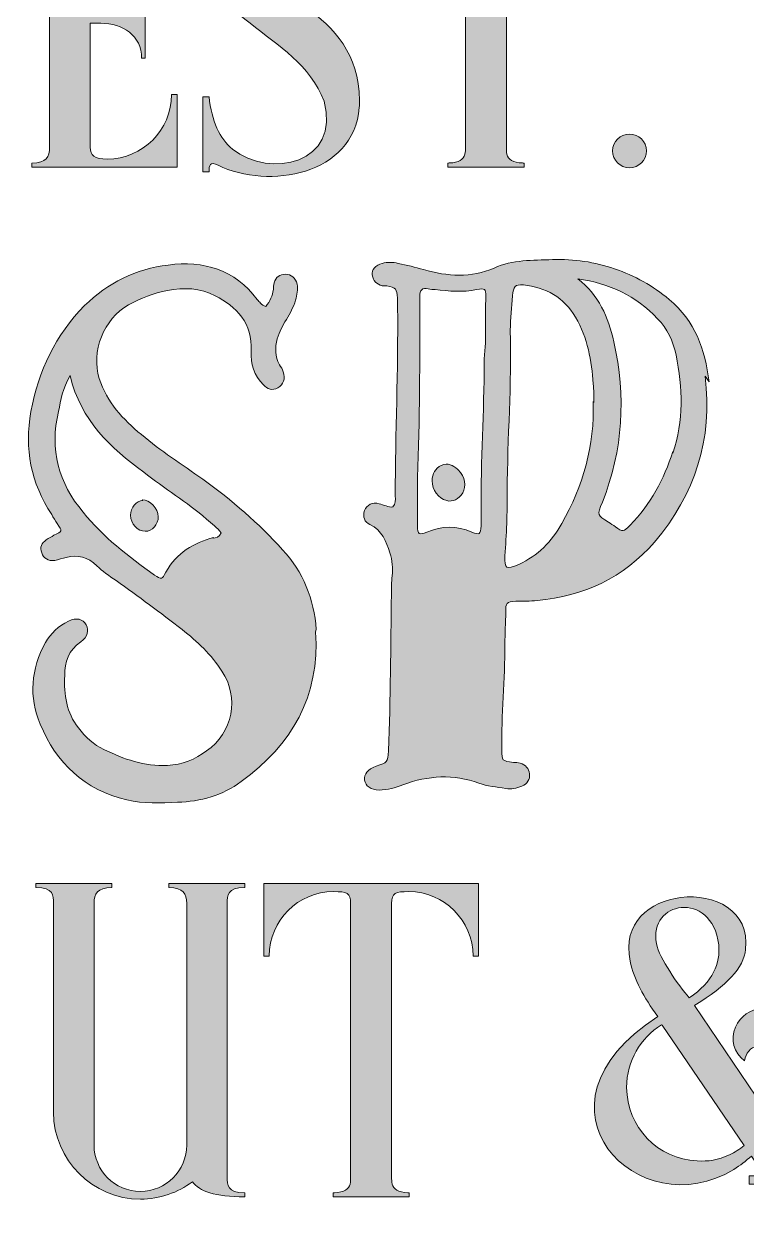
# Model space of a CAD drawing. Header units: inches. Extents: x 51 to 1029, y -812 to -272.
# Drawn here: x 390.6 to 511.1, y -812.4 to -611.8 of the extents above; entities that cross this region are included whole.
import ezdxf

# ---------------------------------------------------------------- set-up
doc = ezdxf.new("R2010")
doc.units = ezdxf.units.IN
doc.header["$MEASUREMENT"] = 0
doc.layers.add('Layer 1', color=7, linetype='Continuous')

# ---------------------------------------------------------------- blocks, each defined once
blk = doc.blocks.new('block 5')
at = {"layer": 'Layer 1', "true_color": 0xd81c2b}
h = blk.add_hatch(color=242, dxfattribs=at)
h.dxf.hatch_style = 2
edge = h.paths.add_edge_path()
edge.add_spline(control_points=[(446.52, -624.54), (446.53, -624.94), (446.52, -625.34), (446.5, -625.75), (445.56, -636.99), (431.4, -639.47), (422.96, -635.34), (421.59, -634.68), (421.45, -635.34), (421.45, -636.43), (421.45, -636.43), (420.39, -636.43), (420.39, -636.43), (420.39, -636.43), (420.39, -623.95), (420.39, -623.95), (420.39, -623.95), (421.45, -623.95), (421.45, -623.95), (421.9, -628), (423.21, -630.95), (425.34, -632.65), (431.65, -637.69), (443.48, -635), (440.62, -624.68), (435.99, -612.66), (419.46, -611.65), (419.3, -596.06), (419.3, -596.06), (419.3, -596.06), (419.3, -596.06), (419.3, -595.66), (419.31, -595.26), (419.33, -594.85), (419.64, -591.1), (421.99, -587.64), (425.16, -585.46), (427.31, -583.99), (429.84, -583.1), (432.38, -583.1), (434.06, -583.1), (435.89, -583.27), (437.92, -584.27), (439.28, -584.93), (439.42, -584.27), (439.42, -583.18), (439.42, -583.18), (440.49, -583.18), (440.49, -583.18), (440.49, -583.18), (440.49, -593.68), (440.49, -593.68), (440.49, -593.68), (439.42, -593.68), (439.42, -593.68), (437.51, -579.07), (422.15, -584.89), (425.21, -595.92), (429.95, -608.2), (446.37, -608.79), (446.52, -624.54), (446.52, -624.54), (446.52, -624.54), (446.52, -624.54)], knot_values=[0, 0, 0, 0, 1, 1, 1, 2, 2, 2, 3, 3, 3, 4, 4, 4, 5, 5, 5, 6, 6, 6, 7, 7, 7, 8, 8, 8, 9, 9, 9, 10, 10, 10, 11, 11, 11, 12, 12, 12, 13, 13, 13, 14, 14, 14, 15, 15, 15, 16, 16, 16, 17, 17, 17, 18, 18, 18, 19, 19, 19, 20, 20, 20, 21, 21, 21, 21], degree=3, periodic=1)
h = blk.add_hatch(color=242, dxfattribs=at)
h.dxf.hatch_style = 2
edge = h.paths.add_edge_path()
edge.add_spline(control_points=[(416.13, -595.55), (416.13, -595.55), (415.2, -595.55), (415.2, -595.55), (415.2, -595.55), (415.2, -595.53), (415.2, -595.53), (415.2, -589.64), (410.38, -584.82), (404.5, -584.82), (402.26, -584.82), (401.64, -585.28), (401.64, -586.8), (401.64, -586.8), (401.64, -608.72), (401.64, -608.72), (401.64, -608.72), (403.39, -608.72), (403.39, -608.72), (407.13, -608.72), (410.2, -606.65), (410.2, -602.9), (410.2, -602.9), (410.2, -602.89), (410.2, -602.89), (410.2, -602.89), (410.79, -602.89), (410.79, -602.89), (410.79, -602.89), (410.79, -617.54), (410.79, -617.54), (410.79, -617.54), (410.2, -617.54), (410.2, -617.54), (410.2, -617.54), (410.2, -617.52), (410.2, -617.52), (410.2, -613.78), (407.13, -611.7), (403.39, -611.7), (403.39, -611.7), (401.64, -611.7), (401.64, -611.7), (401.64, -611.7), (401.64, -632.32), (401.64, -632.32), (401.64, -633.76), (402.26, -634.31), (404.5, -634.31), (410.38, -634.31), (415.2, -629.49), (415.2, -623.6), (415.2, -623.6), (415.2, -623.57), (415.2, -623.57), (415.2, -623.57), (416.13, -623.57), (416.13, -623.57), (416.13, -623.57), (416.13, -635.65), (416.13, -635.65), (416.13, -635.65), (391.89, -635.65), (391.89, -635.65), (391.89, -635.65), (391.89, -634.98), (391.89, -634.98), (394.38, -634.98), (394.88, -633.96), (394.88, -632.32), (394.88, -632.32), (394.88, -586.8), (394.88, -586.8), (394.88, -585.17), (394.38, -584.15), (391.89, -584.15), (391.89, -584.15), (391.89, -583.48), (391.89, -583.48), (391.89, -583.48), (416.13, -583.48), (416.13, -583.48), (416.13, -583.48), (416.13, -595.55), (416.13, -595.55)], knot_values=[0, 0, 0, 0, 1, 1, 1, 2, 2, 2, 3, 3, 3, 4, 4, 4, 5, 5, 5, 6, 6, 6, 7, 7, 7, 8, 8, 8, 9, 9, 9, 10, 10, 10, 11, 11, 11, 12, 12, 12, 13, 13, 13, 14, 14, 14, 15, 15, 15, 16, 16, 16, 17, 17, 17, 18, 18, 18, 19, 19, 19, 20, 20, 20, 21, 21, 21, 22, 22, 22, 23, 23, 23, 24, 24, 24, 25, 25, 25, 26, 26, 26, 27, 27, 27, 28, 28, 28, 28], degree=3, periodic=1)
h = blk.add_hatch(color=242, dxfattribs=at)
h.dxf.hatch_style = 2
edge = h.paths.add_edge_path()
edge.add_spline(control_points=[(485.51, -583.48), (485.51, -583.48), (485.51, -595.55), (485.51, -595.55), (485.51, -595.55), (484.59, -595.55), (484.59, -595.55), (484.59, -595.55), (484.59, -595.53), (484.59, -595.53), (484.59, -589.64), (479.77, -584.82), (473.88, -584.82), (471.64, -584.82), (471.02, -585.01), (471.02, -586.8), (471.02, -586.8), (471.02, -632.32), (471.02, -632.32), (471.02, -632.75), (471.02, -633.16), (471.09, -633.53), (471.37, -634.4), (472.07, -634.93), (473.71, -634.97), (473.71, -634.97), (473.71, -634.97), (473.71, -634.97), (473.71, -634.97), (473.81, -634.98), (473.81, -634.98), (473.81, -634.98), (473.95, -634.98), (473.95, -634.98), (473.95, -634.98), (473.95, -635.65), (473.95, -635.65), (473.95, -635.65), (461.26, -635.65), (461.26, -635.65), (461.26, -635.65), (461.26, -634.98), (461.26, -634.98), (461.26, -634.98), (461.39, -634.98), (461.39, -634.98), (461.39, -634.98), (461.49, -634.97), (461.49, -634.97), (461.49, -634.97), (461.5, -634.97), (461.5, -634.97), (463.13, -634.93), (463.84, -634.4), (464.11, -633.53), (464.19, -633.16), (464.19, -632.75), (464.19, -632.32), (464.19, -632.32), (464.19, -586.8), (464.19, -586.8), (464.19, -585.01), (463.57, -584.82), (461.32, -584.82), (455.44, -584.82), (450.62, -589.64), (450.62, -595.53), (450.62, -595.53), (450.62, -595.55), (450.62, -595.55), (450.62, -595.55), (449.69, -595.55), (449.69, -595.55), (449.69, -595.55), (449.69, -583.48), (449.69, -583.48), (449.69, -583.48), (473.95, -583.48), (473.95, -583.48), (473.95, -583.48), (485.51, -583.48), (485.51, -583.48)], knot_values=[0, 0, 0, 0, 1, 1, 1, 2, 2, 2, 3, 3, 3, 4, 4, 4, 5, 5, 5, 6, 6, 6, 7, 7, 7, 8, 8, 8, 9, 9, 9, 10, 10, 10, 11, 11, 11, 12, 12, 12, 13, 13, 13, 14, 14, 14, 15, 15, 15, 16, 16, 16, 17, 17, 17, 18, 18, 18, 19, 19, 19, 20, 20, 20, 21, 21, 21, 22, 22, 22, 23, 23, 23, 24, 24, 24, 25, 25, 25, 26, 26, 26, 27, 27, 27, 27], degree=3, periodic=1)
h = blk.add_hatch(color=242, dxfattribs=at)
h.dxf.hatch_style = 2
edge = h.paths.add_edge_path()
edge.add_spline(control_points=[(494.35, -632.96), (494.35, -634.52), (493.09, -635.78), (491.54, -635.78), (489.98, -635.78), (488.72, -634.48), (488.72, -632.96), (488.72, -631.45), (489.98, -630.15), (491.54, -630.15), (493.09, -630.15), (494.35, -631.4), (494.35, -632.96)], knot_values=[0, 0, 0, 0, 1, 1, 1, 2, 2, 2, 3, 3, 3, 4, 4, 4, 4], degree=3, periodic=1)
at = {"layer": 'Layer 1', "lineweight": 0}
for points, knots in [([(446.52, -624.54), (446.53, -624.94), (446.52, -625.34), (446.5, -625.75), (445.56, -636.99), (431.4, -639.47), (422.96, -635.34), (421.59, -634.68), (421.45, -635.34), (421.45, -636.43), (421.45, -636.43), (420.39, -636.43), (420.39, -636.43), (420.39, -636.43), (420.39, -623.95), (420.39, -623.95), (420.39, -623.95), (421.45, -623.95), (421.45, -623.95), (421.9, -628), (423.21, -630.95), (425.34, -632.65), (431.65, -637.69), (443.48, -635), (440.62, -624.68), (435.99, -612.66), (419.46, -611.65), (419.3, -596.06), (419.3, -596.06), (419.3, -596.06), (419.3, -596.06), (419.3, -595.66), (419.31, -595.26), (419.33, -594.85), (419.64, -591.1), (421.99, -587.64), (425.16, -585.46), (427.31, -583.99), (429.84, -583.1), (432.38, -583.1), (434.06, -583.1), (435.89, -583.27), (437.92, -584.27), (439.28, -584.93), (439.42, -584.27), (439.42, -583.18), (439.42, -583.18), (440.49, -583.18), (440.49, -583.18), (440.49, -583.18), (440.49, -593.68), (440.49, -593.68), (440.49, -593.68), (439.42, -593.68), (439.42, -593.68), (437.51, -579.07), (422.15, -584.89), (425.21, -595.92), (429.95, -608.2), (446.37, -608.79), (446.52, -624.54), (446.52, -624.54), (446.52, -624.54), (446.52, -624.54)], [0, 0, 0, 0, 1, 1, 1, 2, 2, 2, 3, 3, 3, 4, 4, 4, 5, 5, 5, 6, 6, 6, 7, 7, 7, 8, 8, 8, 9, 9, 9, 10, 10, 10, 11, 11, 11, 12, 12, 12, 13, 13, 13, 14, 14, 14, 15, 15, 15, 16, 16, 16, 17, 17, 17, 18, 18, 18, 19, 19, 19, 20, 20, 20, 21, 21, 21, 21]), ([(416.13, -595.55), (416.13, -595.55), (415.2, -595.55), (415.2, -595.55), (415.2, -595.55), (415.2, -595.53), (415.2, -595.53), (415.2, -589.64), (410.38, -584.82), (404.5, -584.82), (402.26, -584.82), (401.64, -585.28), (401.64, -586.8), (401.64, -586.8), (401.64, -608.72), (401.64, -608.72), (401.64, -608.72), (403.39, -608.72), (403.39, -608.72), (407.13, -608.72), (410.2, -606.65), (410.2, -602.9), (410.2, -602.9), (410.2, -602.89), (410.2, -602.89), (410.2, -602.89), (410.79, -602.89), (410.79, -602.89), (410.79, -602.89), (410.79, -617.54), (410.79, -617.54), (410.79, -617.54), (410.2, -617.54), (410.2, -617.54), (410.2, -617.54), (410.2, -617.52), (410.2, -617.52), (410.2, -613.78), (407.13, -611.7), (403.39, -611.7), (403.39, -611.7), (401.64, -611.7), (401.64, -611.7), (401.64, -611.7), (401.64, -632.32), (401.64, -632.32), (401.64, -633.76), (402.26, -634.31), (404.5, -634.31), (410.38, -634.31), (415.2, -629.49), (415.2, -623.6), (415.2, -623.6), (415.2, -623.57), (415.2, -623.57), (415.2, -623.57), (416.13, -623.57), (416.13, -623.57), (416.13, -623.57), (416.13, -635.65), (416.13, -635.65), (416.13, -635.65), (391.89, -635.65), (391.89, -635.65), (391.89, -635.65), (391.89, -634.98), (391.89, -634.98), (394.38, -634.98), (394.88, -633.96), (394.88, -632.32), (394.88, -632.32), (394.88, -586.8), (394.88, -586.8), (394.88, -585.17), (394.38, -584.15), (391.89, -584.15), (391.89, -584.15), (391.89, -583.48), (391.89, -583.48), (391.89, -583.48), (416.13, -583.48), (416.13, -583.48), (416.13, -583.48), (416.13, -595.55), (416.13, -595.55)], [0, 0, 0, 0, 1, 1, 1, 2, 2, 2, 3, 3, 3, 4, 4, 4, 5, 5, 5, 6, 6, 6, 7, 7, 7, 8, 8, 8, 9, 9, 9, 10, 10, 10, 11, 11, 11, 12, 12, 12, 13, 13, 13, 14, 14, 14, 15, 15, 15, 16, 16, 16, 17, 17, 17, 18, 18, 18, 19, 19, 19, 20, 20, 20, 21, 21, 21, 22, 22, 22, 23, 23, 23, 24, 24, 24, 25, 25, 25, 26, 26, 26, 27, 27, 27, 28, 28, 28, 28]), ([(485.51, -583.48), (485.51, -583.48), (485.51, -595.55), (485.51, -595.55), (485.51, -595.55), (484.59, -595.55), (484.59, -595.55), (484.59, -595.55), (484.59, -595.53), (484.59, -595.53), (484.59, -589.64), (479.77, -584.82), (473.88, -584.82), (471.64, -584.82), (471.02, -585.01), (471.02, -586.8), (471.02, -586.8), (471.02, -632.32), (471.02, -632.32), (471.02, -632.75), (471.02, -633.16), (471.09, -633.53), (471.37, -634.4), (472.07, -634.93), (473.71, -634.97), (473.71, -634.97), (473.71, -634.97), (473.71, -634.97), (473.71, -634.97), (473.81, -634.98), (473.81, -634.98), (473.81, -634.98), (473.95, -634.98), (473.95, -634.98), (473.95, -634.98), (473.95, -635.65), (473.95, -635.65), (473.95, -635.65), (461.26, -635.65), (461.26, -635.65), (461.26, -635.65), (461.26, -634.98), (461.26, -634.98), (461.26, -634.98), (461.39, -634.98), (461.39, -634.98), (461.39, -634.98), (461.49, -634.97), (461.49, -634.97), (461.49, -634.97), (461.5, -634.97), (461.5, -634.97), (463.13, -634.93), (463.84, -634.4), (464.11, -633.53), (464.19, -633.16), (464.19, -632.75), (464.19, -632.32), (464.19, -632.32), (464.19, -586.8), (464.19, -586.8), (464.19, -585.01), (463.57, -584.82), (461.32, -584.82), (455.44, -584.82), (450.62, -589.64), (450.62, -595.53), (450.62, -595.53), (450.62, -595.55), (450.62, -595.55), (450.62, -595.55), (449.69, -595.55), (449.69, -595.55), (449.69, -595.55), (449.69, -583.48), (449.69, -583.48), (449.69, -583.48), (473.95, -583.48), (473.95, -583.48), (473.95, -583.48), (485.51, -583.48), (485.51, -583.48)], [0, 0, 0, 0, 1, 1, 1, 2, 2, 2, 3, 3, 3, 4, 4, 4, 5, 5, 5, 6, 6, 6, 7, 7, 7, 8, 8, 8, 9, 9, 9, 10, 10, 10, 11, 11, 11, 12, 12, 12, 13, 13, 13, 14, 14, 14, 15, 15, 15, 16, 16, 16, 17, 17, 17, 18, 18, 18, 19, 19, 19, 20, 20, 20, 21, 21, 21, 22, 22, 22, 23, 23, 23, 24, 24, 24, 25, 25, 25, 26, 26, 26, 27, 27, 27, 27]), ([(494.35, -632.96), (494.35, -634.52), (493.09, -635.78), (491.54, -635.78), (489.98, -635.78), (488.72, -634.48), (488.72, -632.96), (488.72, -631.45), (489.98, -630.15), (491.54, -630.15), (493.09, -630.15), (494.35, -631.4), (494.35, -632.96)], [0, 0, 0, 0, 1, 1, 1, 2, 2, 2, 3, 3, 3, 4, 4, 4, 4])]:
    blk.add_open_spline(points, degree=3, knots=knots, dxfattribs=at)
blk = doc.blocks.new('block 6')
at = {"layer": 'Layer 1', "true_color": 0xd81c2b}
h = blk.add_hatch(color=242, dxfattribs=at)
h.dxf.hatch_style = 2
edge = h.paths.add_edge_path()
edge.add_spline(control_points=[(439.2, -713.08), (439.96, -723.82), (435.24, -731.88), (426.8, -738.02), (423.73, -740.32), (420.02, -741.34), (416.18, -741.47), (413.37, -741.6), (410.56, -741.72), (407.75, -741.08), (400.71, -739.42), (395.98, -734.95), (393.3, -728.43), (391.38, -723.95), (391.76, -719.22), (394.19, -714.87), (395.09, -713.34), (396.37, -712.06), (398.03, -711.29), (399.31, -710.65), (400.46, -710.91), (400.97, -711.93), (401.48, -712.83), (401.23, -713.85), (400.07, -714.75), (398.03, -716.15), (397.39, -718.07), (397.39, -720.37), (397.26, -723.57), (397.64, -726.51), (399.69, -729.07), (400.84, -730.6), (402.25, -731.88), (403.91, -732.65), (407.23, -734.31), (410.69, -735.46), (414.52, -735.33), (416.95, -735.2), (419.12, -734.31), (421.04, -732.9), (425.39, -729.96), (426.54, -723.95), (423.6, -719.6), (421.81, -716.92), (419.51, -714.62), (416.95, -712.7), (413.37, -709.89), (409.66, -707.2), (405.96, -704.52), (404.81, -703.75), (403.65, -702.98), (402.76, -702.09), (401.23, -700.55), (399.56, -700.17), (397.64, -700.68), (397.01, -700.81), (396.37, -701.06), (395.73, -701.19), (394.7, -701.32), (393.81, -700.81), (393.55, -699.91), (393.17, -699.02), (393.55, -698.25), (394.32, -697.74), (394.7, -697.48), (395.22, -697.23), (395.6, -696.97), (397.01, -696.33), (397.01, -696.33), (396.11, -695.05), (395.85, -694.54), (395.47, -694.03), (395.22, -693.52), (391.76, -688.28), (390.61, -682.53), (391.76, -676.39), (393.04, -669.61), (395.85, -663.6), (400.71, -658.74), (404.55, -654.91), (409.28, -652.61), (414.65, -651.97), (420.53, -651.2), (425.77, -652.73), (429.48, -657.72), (429.87, -658.1), (430.12, -658.62), (430.89, -658.87), (431.66, -657.98), (432.04, -657.08), (432.17, -656.06), (432.17, -655.68), (432.17, -655.29), (432.29, -654.91), (432.55, -654.01), (433.19, -653.5), (434.21, -653.5), (435.11, -653.5), (435.87, -654.14), (436.13, -655.16), (436.26, -656.06), (436.13, -656.95), (435.87, -657.85), (435.49, -659), (434.98, -660.02), (434.34, -661.05), (433.7, -662.07), (433.19, -663.09), (432.81, -664.24), (432.42, -665.78), (432.42, -667.18), (433.19, -668.59), (433.45, -668.97), (433.7, -669.36), (433.83, -669.74), (434.21, -670.89), (433.83, -671.91), (432.93, -672.42), (432.04, -672.94), (431.14, -672.68), (430.5, -671.91), (428.97, -670.38), (428.33, -668.46), (428.46, -666.29), (428.71, -661.69), (426.03, -658.87), (422.45, -657.08), (420.02, -655.8), (417.21, -655.68), (414.52, -656.19), (412.22, -656.7), (410.05, -657.47), (408, -658.62), (403.91, -660.92), (401.74, -666.41), (403.14, -670.89), (404.42, -674.85), (407.11, -677.67), (410.17, -680.22), (413.37, -682.91), (416.95, -685.21), (420.4, -687.64), (425.26, -691.09), (429.74, -695.05), (433.7, -699.4), (437.15, -703.11), (438.94, -707.59), (439.33, -712.7), (439.33, -712.7), (439.2, -713.08), (439.2, -713.08)], knot_values=[0, 0, 0, 0, 1, 1, 1, 2, 2, 2, 3, 3, 3, 4, 4, 4, 5, 5, 5, 6, 6, 6, 7, 7, 7, 8, 8, 8, 9, 9, 9, 10, 10, 10, 11, 11, 11, 12, 12, 12, 13, 13, 13, 14, 14, 14, 15, 15, 15, 16, 16, 16, 17, 17, 17, 18, 18, 18, 19, 19, 19, 20, 20, 20, 21, 21, 21, 22, 22, 22, 23, 23, 23, 24, 24, 24, 25, 25, 25, 26, 26, 26, 27, 27, 27, 28, 28, 28, 29, 29, 29, 30, 30, 30, 31, 31, 31, 32, 32, 32, 33, 33, 33, 34, 34, 34, 35, 35, 35, 36, 36, 36, 37, 37, 37, 38, 38, 38, 39, 39, 39, 40, 40, 40, 41, 41, 41, 42, 42, 42, 43, 43, 43, 44, 44, 44, 45, 45, 45, 46, 46, 46, 47, 47, 47, 48, 48, 48, 49, 49, 49, 50, 50, 50, 50], degree=3, periodic=1)
edge = h.paths.add_edge_path()
edge.add_spline(control_points=[(422.07, -697.48), (422.58, -697.36), (423.22, -697.36), (423.47, -696.59), (422.83, -695.69), (421.94, -695.05), (421.04, -694.29), (417.72, -691.48), (414.01, -689.17), (410.56, -686.49), (405.06, -682.4), (400.07, -677.92), (398.28, -670.38), (397.01, -672.55), (396.75, -674.47), (396.37, -676.39), (394.83, -682.65), (396.37, -688.28), (400.46, -693.14), (403.78, -697.23), (408, -700.55), (412.35, -703.62), (413.5, -704.39), (413.63, -704.39), (414.27, -703.11), (416.06, -699.91), (418.87, -698.25), (422.19, -697.36), (422.19, -697.36), (422.07, -697.48), (422.07, -697.48)], knot_values=[0, 0, 0, 0, 1, 1, 1, 2, 2, 2, 3, 3, 3, 4, 4, 4, 5, 5, 5, 6, 6, 6, 7, 7, 7, 8, 8, 8, 9, 9, 9, 10, 10, 10, 10], degree=3, periodic=1)
edge = h.paths.add_edge_path()
edge.add_spline(control_points=[(410.3, -691.09), (411.58, -691.09), (412.99, -692.5), (412.99, -693.9), (412.99, -695.18), (411.96, -696.33), (410.81, -696.33), (409.53, -696.33), (408.38, -695.05), (408.38, -693.65), (408.38, -692.37), (409.28, -691.22), (410.43, -691.22), (410.43, -691.22), (410.3, -691.09), (410.3, -691.09)], knot_values=[0, 0, 0, 0, 1, 1, 1, 2, 2, 2, 3, 3, 3, 4, 4, 4, 5, 5, 5, 5], degree=3, periodic=1)
h = blk.add_hatch(color=242, dxfattribs=at)
h.dxf.hatch_style = 2
edge = h.paths.add_edge_path()
edge.add_spline(control_points=[(504.15, -670.51), (505.43, -680.99), (502.48, -690.2), (495.71, -698.12), (490.59, -704.01), (483.95, -707.2), (476.15, -707.84), (474.99, -707.97), (473.72, -707.97), (472.57, -707.97), (471.03, -708.1), (470.9, -708.23), (470.9, -709.76), (470.9, -711.55), (470.77, -713.34), (470.77, -715.13), (470.77, -721.01), (470.14, -726.89), (470.26, -732.77), (470.26, -734.56), (470.26, -734.56), (472.18, -734.82), (472.57, -734.82), (472.95, -734.82), (473.33, -734.95), (474.23, -735.2), (474.74, -735.84), (474.87, -736.74), (474.99, -737.63), (474.48, -738.4), (473.59, -738.78), (472.69, -739.17), (471.8, -739.29), (470.9, -739.17), (469.37, -738.91), (467.83, -738.78), (466.43, -738.27), (462.21, -736.74), (457.99, -736.99), (453.77, -738.53), (452.49, -739.04), (451.21, -739.42), (449.81, -739.42), (448.4, -739.42), (447.51, -738.78), (447.38, -737.76), (447.25, -736.74), (447.89, -735.97), (449.3, -735.46), (451.21, -734.82), (451.21, -734.82), (451.34, -732.9), (451.72, -724.21), (451.72, -715.51), (451.85, -706.82), (451.85, -705.8), (451.85, -704.77), (451.98, -703.75), (452.11, -702.47), (451.98, -701.19), (451.6, -699.91), (450.96, -698), (450.32, -696.21), (448.27, -695.18), (447.38, -694.8), (446.99, -693.9), (447.38, -692.88), (447.76, -691.86), (448.66, -691.48), (449.81, -691.73), (450.19, -691.86), (450.57, -691.99), (450.96, -692.11), (451.34, -692.24), (451.72, -692.37), (452.11, -692.24), (452.62, -691.73), (452.49, -691.09), (452.49, -690.45), (452.49, -679.97), (453, -669.48), (452.88, -659), (452.88, -658.49), (452.88, -657.98), (452.88, -657.47), (452.75, -655.93), (452.62, -655.8), (451.09, -655.42), (450.83, -655.42), (450.57, -655.42), (450.32, -655.42), (449.42, -655.16), (448.78, -654.65), (448.66, -653.63), (448.53, -652.73), (449.17, -651.97), (450.32, -651.71), (451.21, -651.46), (452.11, -651.46), (453, -651.71), (454.41, -651.97), (455.82, -652.35), (457.22, -652.73), (461.19, -653.89), (465.15, -654.14), (468.98, -652.48), (472.05, -651.07), (475.38, -651.2), (478.7, -651.07), (482.28, -650.94), (485.74, -651.46), (489.06, -652.61), (492.38, -653.76), (495.45, -655.42), (498.14, -657.72), (502.48, -661.3), (504.15, -666.03), (504.79, -671.4), (504.79, -671.4), (504.15, -670.51), (504.15, -670.51)], knot_values=[0, 0, 0, 0, 1, 1, 1, 2, 2, 2, 3, 3, 3, 4, 4, 4, 5, 5, 5, 6, 6, 6, 7, 7, 7, 8, 8, 8, 9, 9, 9, 10, 10, 10, 11, 11, 11, 12, 12, 12, 13, 13, 13, 14, 14, 14, 15, 15, 15, 16, 16, 16, 17, 17, 17, 18, 18, 18, 19, 19, 19, 20, 20, 20, 21, 21, 21, 22, 22, 22, 23, 23, 23, 24, 24, 24, 25, 25, 25, 26, 26, 26, 27, 27, 27, 28, 28, 28, 29, 29, 29, 30, 30, 30, 31, 31, 31, 32, 32, 32, 33, 33, 33, 34, 34, 34, 35, 35, 35, 36, 36, 36, 37, 37, 37, 38, 38, 38, 39, 39, 39, 40, 40, 40, 40], degree=3, periodic=1)
edge = h.paths.add_edge_path()
edge.add_spline(control_points=[(467.32, -667.57), (467.71, -664.11), (467.45, -660.66), (467.58, -657.21), (467.58, -655.93), (467.45, -655.8), (466.05, -656.06), (463.74, -656.57), (461.44, -656.31), (459.14, -656.06), (458.76, -656.06), (458.37, -656.06), (457.99, -655.93), (456.97, -655.68), (456.58, -656.19), (456.58, -657.21), (456.58, -657.47), (456.58, -657.72), (456.58, -657.98), (456.58, -667.95), (456.58, -677.92), (456.2, -687.38), (456.2, -690.33), (456.2, -692.88), (456.2, -695.44), (456.2, -696.84), (456.46, -696.97), (457.73, -696.46), (460.29, -695.44), (462.72, -695.31), (465.28, -696.46), (466.56, -696.97), (466.68, -696.84), (466.81, -695.44), (466.81, -695.05), (466.81, -694.67), (466.81, -694.29), (466.68, -686.11), (467.2, -677.92), (467.32, -669.74), (467.32, -669.36), (467.32, -668.97), (467.32, -668.59), (467.32, -668.59), (467.32, -667.57), (467.32, -667.57)], knot_values=[0, 0, 0, 0, 1, 1, 1, 2, 2, 2, 3, 3, 3, 4, 4, 4, 5, 5, 5, 6, 6, 6, 7, 7, 7, 8, 8, 8, 9, 9, 9, 10, 10, 10, 11, 11, 11, 12, 12, 12, 13, 13, 13, 14, 14, 14, 15, 15, 15, 15], degree=3, periodic=1)
edge = h.paths.add_edge_path()
edge.add_spline(control_points=[(462.98, -686.11), (464.13, -687.26), (464.38, -688.79), (463.74, -689.94), (463.1, -690.96), (462.08, -691.48), (461.06, -691.22), (459.65, -690.84), (458.63, -689.43), (458.63, -687.9), (458.63, -686.75), (459.14, -685.85), (460.16, -685.34), (461.31, -684.83), (462.08, -685.34), (462.85, -685.98), (462.85, -685.98), (462.98, -686.11), (462.98, -686.11)], knot_values=[0, 0, 0, 0, 1, 1, 1, 2, 2, 2, 3, 3, 3, 4, 4, 4, 5, 5, 5, 6, 6, 6, 6], degree=3, periodic=1)
edge = h.paths.add_edge_path()
edge.add_spline(control_points=[(485.61, -674.85), (485.61, -673.83), (485.61, -672.81), (485.48, -671.78), (485.22, -667.95), (484.58, -664.11), (482.54, -660.66), (480.62, -657.34), (477.55, -655.68), (473.84, -655.29), (472.44, -655.16), (472.18, -655.55), (472.05, -657.08), (471.93, -659), (471.67, -660.92), (471.67, -662.84), (471.93, -671.78), (471.16, -680.74), (471.16, -689.69), (471.16, -693.26), (471.03, -696.84), (470.77, -700.43), (470.65, -702.6), (471.03, -702.73), (473.08, -701.83), (476.27, -700.43), (478.57, -698), (480.24, -695.05), (483.82, -688.79), (485.74, -682.01), (485.48, -674.73), (485.48, -674.73), (485.61, -674.85), (485.61, -674.85)], knot_values=[0, 0, 0, 0, 1, 1, 1, 2, 2, 2, 3, 3, 3, 4, 4, 4, 5, 5, 5, 6, 6, 6, 7, 7, 7, 8, 8, 8, 9, 9, 9, 10, 10, 10, 11, 11, 11, 11], degree=3, periodic=1)
edge = h.paths.add_edge_path()
edge.add_spline(control_points=[(498.78, -683.29), (500.57, -677.92), (500.44, -672.42), (499.29, -666.93), (498.78, -664.63), (497.88, -662.58), (496.22, -660.92), (492.64, -657.08), (488.16, -655.04), (482.92, -654.27), (486.37, -656.95), (488.04, -660.66), (488.93, -664.75), (490.98, -673.83), (490.47, -682.78), (487.01, -691.48), (486.12, -693.65), (486.12, -693.65), (488.04, -694.8), (488.42, -695.05), (488.8, -695.31), (489.19, -695.57), (490.47, -696.46), (490.47, -696.46), (491.62, -695.31), (495.07, -691.86), (497.24, -687.64), (498.78, -683.04), (498.78, -683.04), (498.78, -683.29), (498.78, -683.29)], knot_values=[0, 0, 0, 0, 1, 1, 1, 2, 2, 2, 3, 3, 3, 4, 4, 4, 5, 5, 5, 6, 6, 6, 7, 7, 7, 8, 8, 8, 9, 9, 9, 10, 10, 10, 10], degree=3, periodic=1)
at = {"layer": 'Layer 1', "lineweight": 0}
for points, knots in [([(439.2, -713.08), (439.96, -723.82), (435.24, -731.88), (426.8, -738.02), (423.73, -740.32), (420.02, -741.34), (416.18, -741.47), (413.37, -741.6), (410.56, -741.72), (407.75, -741.08), (400.71, -739.42), (395.98, -734.95), (393.3, -728.43), (391.38, -723.95), (391.76, -719.22), (394.19, -714.87), (395.09, -713.34), (396.37, -712.06), (398.03, -711.29), (399.31, -710.65), (400.46, -710.91), (400.97, -711.93), (401.48, -712.83), (401.23, -713.85), (400.07, -714.75), (398.03, -716.15), (397.39, -718.07), (397.39, -720.37), (397.26, -723.57), (397.64, -726.51), (399.69, -729.07), (400.84, -730.6), (402.25, -731.88), (403.91, -732.65), (407.23, -734.31), (410.69, -735.46), (414.52, -735.33), (416.95, -735.2), (419.12, -734.31), (421.04, -732.9), (425.39, -729.96), (426.54, -723.95), (423.6, -719.6), (421.81, -716.92), (419.51, -714.62), (416.95, -712.7), (413.37, -709.89), (409.66, -707.2), (405.96, -704.52), (404.81, -703.75), (403.65, -702.98), (402.76, -702.09), (401.23, -700.55), (399.56, -700.17), (397.64, -700.68), (397.01, -700.81), (396.37, -701.06), (395.73, -701.19), (394.7, -701.32), (393.81, -700.81), (393.55, -699.91), (393.17, -699.02), (393.55, -698.25), (394.32, -697.74), (394.7, -697.48), (395.22, -697.23), (395.6, -696.97), (397.01, -696.33), (397.01, -696.33), (396.11, -695.05), (395.85, -694.54), (395.47, -694.03), (395.22, -693.52), (391.76, -688.28), (390.61, -682.53), (391.76, -676.39), (393.04, -669.61), (395.85, -663.6), (400.71, -658.74), (404.55, -654.91), (409.28, -652.61), (414.65, -651.97), (420.53, -651.2), (425.77, -652.73), (429.48, -657.72), (429.87, -658.1), (430.12, -658.62), (430.89, -658.87), (431.66, -657.98), (432.04, -657.08), (432.17, -656.06), (432.17, -655.68), (432.17, -655.29), (432.29, -654.91), (432.55, -654.01), (433.19, -653.5), (434.21, -653.5), (435.11, -653.5), (435.87, -654.14), (436.13, -655.16), (436.26, -656.06), (436.13, -656.95), (435.87, -657.85), (435.49, -659), (434.98, -660.02), (434.34, -661.05), (433.7, -662.07), (433.19, -663.09), (432.81, -664.24), (432.42, -665.78), (432.42, -667.18), (433.19, -668.59), (433.45, -668.97), (433.7, -669.36), (433.83, -669.74), (434.21, -670.89), (433.83, -671.91), (432.93, -672.42), (432.04, -672.94), (431.14, -672.68), (430.5, -671.91), (428.97, -670.38), (428.33, -668.46), (428.46, -666.29), (428.71, -661.69), (426.03, -658.87), (422.45, -657.08), (420.02, -655.8), (417.21, -655.68), (414.52, -656.19), (412.22, -656.7), (410.05, -657.47), (408, -658.62), (403.91, -660.92), (401.74, -666.41), (403.14, -670.89), (404.42, -674.85), (407.11, -677.67), (410.17, -680.22), (413.37, -682.91), (416.95, -685.21), (420.4, -687.64), (425.26, -691.09), (429.74, -695.05), (433.7, -699.4), (437.15, -703.11), (438.94, -707.59), (439.33, -712.7), (439.33, -712.7), (439.2, -713.08), (439.2, -713.08)], [0, 0, 0, 0, 1, 1, 1, 2, 2, 2, 3, 3, 3, 4, 4, 4, 5, 5, 5, 6, 6, 6, 7, 7, 7, 8, 8, 8, 9, 9, 9, 10, 10, 10, 11, 11, 11, 12, 12, 12, 13, 13, 13, 14, 14, 14, 15, 15, 15, 16, 16, 16, 17, 17, 17, 18, 18, 18, 19, 19, 19, 20, 20, 20, 21, 21, 21, 22, 22, 22, 23, 23, 23, 24, 24, 24, 25, 25, 25, 26, 26, 26, 27, 27, 27, 28, 28, 28, 29, 29, 29, 30, 30, 30, 31, 31, 31, 32, 32, 32, 33, 33, 33, 34, 34, 34, 35, 35, 35, 36, 36, 36, 37, 37, 37, 38, 38, 38, 39, 39, 39, 40, 40, 40, 41, 41, 41, 42, 42, 42, 43, 43, 43, 44, 44, 44, 45, 45, 45, 46, 46, 46, 47, 47, 47, 48, 48, 48, 49, 49, 49, 50, 50, 50, 50]), ([(504.15, -670.51), (505.43, -680.99), (502.48, -690.2), (495.71, -698.12), (490.59, -704.01), (483.95, -707.2), (476.15, -707.84), (474.99, -707.97), (473.72, -707.97), (472.57, -707.97), (471.03, -708.1), (470.9, -708.23), (470.9, -709.76), (470.9, -711.55), (470.77, -713.34), (470.77, -715.13), (470.77, -721.01), (470.14, -726.89), (470.26, -732.77), (470.26, -734.56), (470.26, -734.56), (472.18, -734.82), (472.57, -734.82), (472.95, -734.82), (473.33, -734.95), (474.23, -735.2), (474.74, -735.84), (474.87, -736.74), (474.99, -737.63), (474.48, -738.4), (473.59, -738.78), (472.69, -739.17), (471.8, -739.29), (470.9, -739.17), (469.37, -738.91), (467.83, -738.78), (466.43, -738.27), (462.21, -736.74), (457.99, -736.99), (453.77, -738.53), (452.49, -739.04), (451.21, -739.42), (449.81, -739.42), (448.4, -739.42), (447.51, -738.78), (447.38, -737.76), (447.25, -736.74), (447.89, -735.97), (449.3, -735.46), (451.21, -734.82), (451.21, -734.82), (451.34, -732.9), (451.72, -724.21), (451.72, -715.51), (451.85, -706.82), (451.85, -705.8), (451.85, -704.77), (451.98, -703.75), (452.11, -702.47), (451.98, -701.19), (451.6, -699.91), (450.96, -698), (450.32, -696.21), (448.27, -695.18), (447.38, -694.8), (446.99, -693.9), (447.38, -692.88), (447.76, -691.86), (448.66, -691.48), (449.81, -691.73), (450.19, -691.86), (450.57, -691.99), (450.96, -692.11), (451.34, -692.24), (451.72, -692.37), (452.11, -692.24), (452.62, -691.73), (452.49, -691.09), (452.49, -690.45), (452.49, -679.97), (453, -669.48), (452.88, -659), (452.88, -658.49), (452.88, -657.98), (452.88, -657.47), (452.75, -655.93), (452.62, -655.8), (451.09, -655.42), (450.83, -655.42), (450.57, -655.42), (450.32, -655.42), (449.42, -655.16), (448.78, -654.65), (448.66, -653.63), (448.53, -652.73), (449.17, -651.97), (450.32, -651.71), (451.21, -651.46), (452.11, -651.46), (453, -651.71), (454.41, -651.97), (455.82, -652.35), (457.22, -652.73), (461.19, -653.89), (465.15, -654.14), (468.98, -652.48), (472.05, -651.07), (475.38, -651.2), (478.7, -651.07), (482.28, -650.94), (485.74, -651.46), (489.06, -652.61), (492.38, -653.76), (495.45, -655.42), (498.14, -657.72), (502.48, -661.3), (504.15, -666.03), (504.79, -671.4), (504.79, -671.4), (504.15, -670.51), (504.15, -670.51)], [0, 0, 0, 0, 1, 1, 1, 2, 2, 2, 3, 3, 3, 4, 4, 4, 5, 5, 5, 6, 6, 6, 7, 7, 7, 8, 8, 8, 9, 9, 9, 10, 10, 10, 11, 11, 11, 12, 12, 12, 13, 13, 13, 14, 14, 14, 15, 15, 15, 16, 16, 16, 17, 17, 17, 18, 18, 18, 19, 19, 19, 20, 20, 20, 21, 21, 21, 22, 22, 22, 23, 23, 23, 24, 24, 24, 25, 25, 25, 26, 26, 26, 27, 27, 27, 28, 28, 28, 29, 29, 29, 30, 30, 30, 31, 31, 31, 32, 32, 32, 33, 33, 33, 34, 34, 34, 35, 35, 35, 36, 36, 36, 37, 37, 37, 38, 38, 38, 39, 39, 39, 40, 40, 40, 40]), ([(467.32, -667.57), (467.71, -664.11), (467.45, -660.66), (467.58, -657.21), (467.58, -655.93), (467.45, -655.8), (466.05, -656.06), (463.74, -656.57), (461.44, -656.31), (459.14, -656.06), (458.76, -656.06), (458.37, -656.06), (457.99, -655.93), (456.97, -655.68), (456.58, -656.19), (456.58, -657.21), (456.58, -657.47), (456.58, -657.72), (456.58, -657.98), (456.58, -667.95), (456.58, -677.92), (456.2, -687.38), (456.2, -690.33), (456.2, -692.88), (456.2, -695.44), (456.2, -696.84), (456.46, -696.97), (457.73, -696.46), (460.29, -695.44), (462.72, -695.31), (465.28, -696.46), (466.56, -696.97), (466.68, -696.84), (466.81, -695.44), (466.81, -695.05), (466.81, -694.67), (466.81, -694.29), (466.68, -686.11), (467.2, -677.92), (467.32, -669.74), (467.32, -669.36), (467.32, -668.97), (467.32, -668.59), (467.32, -668.59), (467.32, -667.57), (467.32, -667.57)], [0, 0, 0, 0, 1, 1, 1, 2, 2, 2, 3, 3, 3, 4, 4, 4, 5, 5, 5, 6, 6, 6, 7, 7, 7, 8, 8, 8, 9, 9, 9, 10, 10, 10, 11, 11, 11, 12, 12, 12, 13, 13, 13, 14, 14, 14, 15, 15, 15, 15]), ([(485.61, -674.85), (485.61, -673.83), (485.61, -672.81), (485.48, -671.78), (485.22, -667.95), (484.58, -664.11), (482.54, -660.66), (480.62, -657.34), (477.55, -655.68), (473.84, -655.29), (472.44, -655.16), (472.18, -655.55), (472.05, -657.08), (471.93, -659), (471.67, -660.92), (471.67, -662.84), (471.93, -671.78), (471.16, -680.74), (471.16, -689.69), (471.16, -693.26), (471.03, -696.84), (470.77, -700.43), (470.65, -702.6), (471.03, -702.73), (473.08, -701.83), (476.27, -700.43), (478.57, -698), (480.24, -695.05), (483.82, -688.79), (485.74, -682.01), (485.48, -674.73), (485.48, -674.73), (485.61, -674.85), (485.61, -674.85)], [0, 0, 0, 0, 1, 1, 1, 2, 2, 2, 3, 3, 3, 4, 4, 4, 5, 5, 5, 6, 6, 6, 7, 7, 7, 8, 8, 8, 9, 9, 9, 10, 10, 10, 11, 11, 11, 11]), ([(498.78, -683.29), (500.57, -677.92), (500.44, -672.42), (499.29, -666.93), (498.78, -664.63), (497.88, -662.58), (496.22, -660.92), (492.64, -657.08), (488.16, -655.04), (482.92, -654.27), (486.37, -656.95), (488.04, -660.66), (488.93, -664.75), (490.98, -673.83), (490.47, -682.78), (487.01, -691.48), (486.12, -693.65), (486.12, -693.65), (488.04, -694.8), (488.42, -695.05), (488.8, -695.31), (489.19, -695.57), (490.47, -696.46), (490.47, -696.46), (491.62, -695.31), (495.07, -691.86), (497.24, -687.64), (498.78, -683.04), (498.78, -683.04), (498.78, -683.29), (498.78, -683.29)], [0, 0, 0, 0, 1, 1, 1, 2, 2, 2, 3, 3, 3, 4, 4, 4, 5, 5, 5, 6, 6, 6, 7, 7, 7, 8, 8, 8, 9, 9, 9, 10, 10, 10, 10]), ([(422.07, -697.48), (422.58, -697.36), (423.22, -697.36), (423.47, -696.59), (422.83, -695.69), (421.94, -695.05), (421.04, -694.29), (417.72, -691.48), (414.01, -689.17), (410.56, -686.49), (405.06, -682.4), (400.07, -677.92), (398.28, -670.38), (397.01, -672.55), (396.75, -674.47), (396.37, -676.39), (394.83, -682.65), (396.37, -688.28), (400.46, -693.14), (403.78, -697.23), (408, -700.55), (412.35, -703.62), (413.5, -704.39), (413.63, -704.39), (414.27, -703.11), (416.06, -699.91), (418.87, -698.25), (422.19, -697.36), (422.19, -697.36), (422.07, -697.48), (422.07, -697.48)], [0, 0, 0, 0, 1, 1, 1, 2, 2, 2, 3, 3, 3, 4, 4, 4, 5, 5, 5, 6, 6, 6, 7, 7, 7, 8, 8, 8, 9, 9, 9, 10, 10, 10, 10]), ([(462.98, -686.11), (464.13, -687.26), (464.38, -688.79), (463.74, -689.94), (463.1, -690.96), (462.08, -691.48), (461.06, -691.22), (459.65, -690.84), (458.63, -689.43), (458.63, -687.9), (458.63, -686.75), (459.14, -685.85), (460.16, -685.34), (461.31, -684.83), (462.08, -685.34), (462.85, -685.98), (462.85, -685.98), (462.98, -686.11), (462.98, -686.11)], [0, 0, 0, 0, 1, 1, 1, 2, 2, 2, 3, 3, 3, 4, 4, 4, 5, 5, 5, 6, 6, 6, 6]), ([(410.3, -691.09), (411.58, -691.09), (412.99, -692.5), (412.99, -693.9), (412.99, -695.18), (411.96, -696.33), (410.81, -696.33), (409.53, -696.33), (408.38, -695.05), (408.38, -693.65), (408.38, -692.37), (409.28, -691.22), (410.43, -691.22), (410.43, -691.22), (410.3, -691.09), (410.3, -691.09)], [0, 0, 0, 0, 1, 1, 1, 2, 2, 2, 3, 3, 3, 4, 4, 4, 5, 5, 5, 5])]:
    blk.add_open_spline(points, degree=3, knots=knots, dxfattribs=at)
blk = doc.blocks.new('block 7')
at = {"layer": 'Layer 1', "true_color": 0xd81c2b}
h = blk.add_hatch(color=242, dxfattribs=at)
h.dxf.hatch_style = 2
edge = h.paths.add_edge_path()
edge.add_spline(control_points=[(424.48, -803.84), (424.48, -805.26), (424.44, -806.5), (427.41, -806.5), (427.41, -806.5), (427.41, -807.17), (427.41, -807.17), (422.38, -807.17), (419.86, -806.26), (418.67, -804.66), (416.25, -806.48), (413.25, -807.57), (410, -807.57), (402.04, -807.57), (395.52, -801.05), (395.52, -793.09), (395.52, -793.09), (395.52, -787.5), (395.52, -787.5), (395.52, -787.5), (395.52, -758.32), (395.52, -758.32), (395.52, -756.91), (395.56, -755.67), (392.59, -755.67), (392.59, -755.67), (392.59, -755), (392.59, -755), (392.59, -755), (405.27, -755), (405.27, -755), (405.27, -755), (405.27, -755.67), (405.27, -755.67), (402.78, -755.67), (402.28, -756.69), (402.28, -758.32), (402.28, -758.32), (402.28, -798.55), (402.28, -798.55), (402.28, -802.79), (405.75, -806.27), (410, -806.27), (414.25, -806.27), (417.72, -802.79), (417.72, -798.55), (417.72, -798.55), (417.72, -798.37), (417.72, -798.37), (417.72, -798.37), (417.72, -758.32), (417.72, -758.32), (417.72, -756.69), (417.22, -755.67), (414.73, -755.67), (414.73, -755.67), (414.73, -755), (414.73, -755), (414.73, -755), (427.41, -755), (427.41, -755), (427.41, -755), (427.41, -755.67), (427.41, -755.67), (424.44, -755.67), (424.48, -756.91), (424.48, -758.32), (424.48, -758.32), (424.48, -787.5), (424.48, -787.5), (424.48, -787.5), (424.48, -803.84), (424.48, -803.84)], knot_values=[0, 0, 0, 0, 1, 1, 1, 2, 2, 2, 3, 3, 3, 4, 4, 4, 5, 5, 5, 6, 6, 6, 7, 7, 7, 8, 8, 8, 9, 9, 9, 10, 10, 10, 11, 11, 11, 12, 12, 12, 13, 13, 13, 14, 14, 14, 15, 15, 15, 16, 16, 16, 17, 17, 17, 18, 18, 18, 19, 19, 19, 20, 20, 20, 21, 21, 21, 22, 22, 22, 23, 23, 23, 24, 24, 24, 24], degree=3, periodic=1)
h = blk.add_hatch(color=242, dxfattribs=at)
h.dxf.hatch_style = 2
edge = h.paths.add_edge_path()
edge.add_spline(control_points=[(466.38, -755), (466.38, -755), (466.38, -767.07), (466.38, -767.07), (466.38, -767.07), (465.45, -767.07), (465.45, -767.07), (465.45, -767.07), (465.45, -767.05), (465.45, -767.05), (465.45, -761.16), (460.64, -756.34), (454.75, -756.34), (452.5, -756.34), (451.89, -756.53), (451.89, -758.32), (451.89, -758.32), (451.89, -803.84), (451.89, -803.84), (451.89, -804.27), (451.88, -804.68), (451.96, -805.05), (452.23, -805.92), (452.94, -806.45), (454.58, -806.49), (454.58, -806.49), (454.58, -806.49), (454.58, -806.49), (454.58, -806.49), (454.68, -806.49), (454.68, -806.49), (454.68, -806.49), (454.82, -806.49), (454.82, -806.49), (454.82, -806.49), (454.82, -807.17), (454.82, -807.17), (454.82, -807.17), (442.12, -807.17), (442.12, -807.17), (442.12, -807.17), (442.12, -806.49), (442.12, -806.49), (442.12, -806.49), (442.26, -806.49), (442.26, -806.49), (442.26, -806.49), (442.36, -806.49), (442.36, -806.49), (442.36, -806.49), (442.36, -806.49), (442.36, -806.49), (444, -806.45), (444.71, -805.92), (444.98, -805.05), (445.06, -804.68), (445.05, -804.27), (445.05, -803.84), (445.05, -803.84), (445.05, -758.32), (445.05, -758.32), (445.05, -756.53), (444.44, -756.34), (442.19, -756.34), (436.3, -756.34), (431.49, -761.16), (431.49, -767.05), (431.49, -767.05), (431.49, -767.07), (431.49, -767.07), (431.49, -767.07), (430.56, -767.07), (430.56, -767.07), (430.56, -767.07), (430.56, -755), (430.56, -755), (430.56, -755), (454.82, -755), (454.82, -755), (454.82, -755), (466.38, -755), (466.38, -755)], knot_values=[0, 0, 0, 0, 1, 1, 1, 2, 2, 2, 3, 3, 3, 4, 4, 4, 5, 5, 5, 6, 6, 6, 7, 7, 7, 8, 8, 8, 9, 9, 9, 10, 10, 10, 11, 11, 11, 12, 12, 12, 13, 13, 13, 14, 14, 14, 15, 15, 15, 16, 16, 16, 17, 17, 17, 18, 18, 18, 19, 19, 19, 20, 20, 20, 21, 21, 21, 22, 22, 22, 23, 23, 23, 24, 24, 24, 25, 25, 25, 26, 26, 26, 27, 27, 27, 27], degree=3, periodic=1)
h = blk.add_hatch(color=242, dxfattribs=at)
h.dxf.hatch_style = 2
edge = h.paths.add_edge_path()
edge.add_spline(control_points=[(524.06, -803.8), (524.06, -803.8), (524.05, -805.1), (524.05, -805.1), (524.05, -805.1), (511.5, -805.1), (511.5, -805.1), (511.5, -805.1), (511.51, -803.71), (511.51, -803.71), (513.87, -803.73), (513.39, -802.95), (512.33, -801.08), (512.33, -801.08), (511.86, -800.4), (511.86, -800.4), (510.95, -801.2), (509.99, -801.95), (508.92, -802.61), (508.92, -802.61), (508.92, -802.61), (508.92, -802.61), (493.24, -812.36), (472.9, -792.19), (496.24, -777.16), (493.88, -773.87), (492.31, -771.01), (491.64, -767.92), (490.27, -761.53), (494.99, -757.93), (500.1, -757.32), (505.63, -756.65), (511.62, -759.47), (510.89, -765.98), (510.56, -769.04), (507.78, -771.99), (502.43, -775.28), (502.43, -775.28), (502.37, -775.32), (502.37, -775.32), (502.37, -775.32), (515.14, -794.21), (515.14, -794.21), (515.14, -794.21), (515.24, -794.1), (515.24, -794.1), (515.31, -794.03), (515.38, -793.95), (515.45, -793.86), (515.45, -793.86), (515.44, -793.82), (515.44, -793.82), (517.5, -790.97), (518.78, -785.79), (516.04, -783), (514.11, -781.03), (511.07, -781.91), (510.72, -784.51), (508.95, -783.23), (508.27, -780.96), (509.2, -778.91), (510.93, -775.09), (515.8, -774.91), (518.41, -777.59), (523.34, -782.62), (520.17, -790.88), (516.31, -795.6), (516.31, -795.6), (516.18, -795.75), (516.18, -795.75), (516.18, -795.75), (518.9, -799.78), (518.9, -799.78), (518.9, -799.78), (518.89, -799.78), (518.89, -799.78), (520.33, -802), (521.45, -803.79), (524.06, -803.8)], knot_values=[0, 0, 0, 0, 1, 1, 1, 2, 2, 2, 3, 3, 3, 4, 4, 4, 5, 5, 5, 6, 6, 6, 7, 7, 7, 8, 8, 8, 9, 9, 9, 10, 10, 10, 11, 11, 11, 12, 12, 12, 13, 13, 13, 14, 14, 14, 15, 15, 15, 16, 16, 16, 17, 17, 17, 18, 18, 18, 19, 19, 19, 20, 20, 20, 21, 21, 21, 22, 22, 22, 23, 23, 23, 24, 24, 24, 25, 25, 25, 26, 26, 26, 26], degree=3, periodic=1)
edge = h.paths.add_edge_path()
edge.add_spline(control_points=[(510.67, -798.65), (510.67, -798.65), (496.97, -778.59), (496.97, -778.59), (496.97, -778.59), (496.87, -778.53), (496.87, -778.53), (493.38, -780.69), (491.06, -784.55), (491.06, -788.95), (491.06, -795.55), (496.28, -800.94), (502.83, -801.19), (504.55, -801.33), (506.36, -801.04), (508.18, -800.2), (509.09, -799.77), (509.91, -799.24), (510.67, -798.65)], knot_values=[0, 0, 0, 0, 1, 1, 1, 2, 2, 2, 3, 3, 3, 4, 4, 4, 5, 5, 5, 6, 6, 6, 6], degree=3, periodic=1)
edge = h.paths.add_edge_path()
edge.add_spline(control_points=[(501.49, -774.06), (505.46, -771.38), (506.75, -768.23), (506.4, -765.2), (505.85, -760.57), (502.83, -758.74), (500.17, -759), (497.58, -759.25), (495.33, -761.47), (496.03, -765), (496.53, -767.5), (499.6, -771.8), (501.49, -774.06)], knot_values=[0, 0, 0, 0, 1, 1, 1, 2, 2, 2, 3, 3, 3, 4, 4, 4, 4], degree=3, periodic=1)
at = {"layer": 'Layer 1', "lineweight": 0}
for points, knots in [([(424.48, -803.84), (424.48, -805.26), (424.44, -806.5), (427.41, -806.5), (427.41, -806.5), (427.41, -807.17), (427.41, -807.17), (422.38, -807.17), (419.86, -806.26), (418.67, -804.66), (416.25, -806.48), (413.25, -807.57), (410, -807.57), (402.04, -807.57), (395.52, -801.05), (395.52, -793.09), (395.52, -793.09), (395.52, -787.5), (395.52, -787.5), (395.52, -787.5), (395.52, -758.32), (395.52, -758.32), (395.52, -756.91), (395.56, -755.67), (392.59, -755.67), (392.59, -755.67), (392.59, -755), (392.59, -755), (392.59, -755), (405.27, -755), (405.27, -755), (405.27, -755), (405.27, -755.67), (405.27, -755.67), (402.78, -755.67), (402.28, -756.69), (402.28, -758.32), (402.28, -758.32), (402.28, -798.55), (402.28, -798.55), (402.28, -802.79), (405.75, -806.27), (410, -806.27), (414.25, -806.27), (417.72, -802.79), (417.72, -798.55), (417.72, -798.55), (417.72, -798.37), (417.72, -798.37), (417.72, -798.37), (417.72, -758.32), (417.72, -758.32), (417.72, -756.69), (417.22, -755.67), (414.73, -755.67), (414.73, -755.67), (414.73, -755), (414.73, -755), (414.73, -755), (427.41, -755), (427.41, -755), (427.41, -755), (427.41, -755.67), (427.41, -755.67), (424.44, -755.67), (424.48, -756.91), (424.48, -758.32), (424.48, -758.32), (424.48, -787.5), (424.48, -787.5), (424.48, -787.5), (424.48, -803.84), (424.48, -803.84)], [0, 0, 0, 0, 1, 1, 1, 2, 2, 2, 3, 3, 3, 4, 4, 4, 5, 5, 5, 6, 6, 6, 7, 7, 7, 8, 8, 8, 9, 9, 9, 10, 10, 10, 11, 11, 11, 12, 12, 12, 13, 13, 13, 14, 14, 14, 15, 15, 15, 16, 16, 16, 17, 17, 17, 18, 18, 18, 19, 19, 19, 20, 20, 20, 21, 21, 21, 22, 22, 22, 23, 23, 23, 24, 24, 24, 24]), ([(466.38, -755), (466.38, -755), (466.38, -767.07), (466.38, -767.07), (466.38, -767.07), (465.45, -767.07), (465.45, -767.07), (465.45, -767.07), (465.45, -767.05), (465.45, -767.05), (465.45, -761.16), (460.64, -756.34), (454.75, -756.34), (452.5, -756.34), (451.89, -756.53), (451.89, -758.32), (451.89, -758.32), (451.89, -803.84), (451.89, -803.84), (451.89, -804.27), (451.88, -804.68), (451.96, -805.05), (452.23, -805.92), (452.94, -806.45), (454.58, -806.49), (454.58, -806.49), (454.58, -806.49), (454.58, -806.49), (454.58, -806.49), (454.68, -806.49), (454.68, -806.49), (454.68, -806.49), (454.82, -806.49), (454.82, -806.49), (454.82, -806.49), (454.82, -807.17), (454.82, -807.17), (454.82, -807.17), (442.12, -807.17), (442.12, -807.17), (442.12, -807.17), (442.12, -806.49), (442.12, -806.49), (442.12, -806.49), (442.26, -806.49), (442.26, -806.49), (442.26, -806.49), (442.36, -806.49), (442.36, -806.49), (442.36, -806.49), (442.36, -806.49), (442.36, -806.49), (444, -806.45), (444.71, -805.92), (444.98, -805.05), (445.06, -804.68), (445.05, -804.27), (445.05, -803.84), (445.05, -803.84), (445.05, -758.32), (445.05, -758.32), (445.05, -756.53), (444.44, -756.34), (442.19, -756.34), (436.3, -756.34), (431.49, -761.16), (431.49, -767.05), (431.49, -767.05), (431.49, -767.07), (431.49, -767.07), (431.49, -767.07), (430.56, -767.07), (430.56, -767.07), (430.56, -767.07), (430.56, -755), (430.56, -755), (430.56, -755), (454.82, -755), (454.82, -755), (454.82, -755), (466.38, -755), (466.38, -755)], [0, 0, 0, 0, 1, 1, 1, 2, 2, 2, 3, 3, 3, 4, 4, 4, 5, 5, 5, 6, 6, 6, 7, 7, 7, 8, 8, 8, 9, 9, 9, 10, 10, 10, 11, 11, 11, 12, 12, 12, 13, 13, 13, 14, 14, 14, 15, 15, 15, 16, 16, 16, 17, 17, 17, 18, 18, 18, 19, 19, 19, 20, 20, 20, 21, 21, 21, 22, 22, 22, 23, 23, 23, 24, 24, 24, 25, 25, 25, 26, 26, 26, 27, 27, 27, 27]), ([(524.06, -803.8), (524.06, -803.8), (524.05, -805.1), (524.05, -805.1), (524.05, -805.1), (511.5, -805.1), (511.5, -805.1), (511.5, -805.1), (511.51, -803.71), (511.51, -803.71), (513.87, -803.73), (513.39, -802.95), (512.33, -801.08), (512.33, -801.08), (511.86, -800.4), (511.86, -800.4), (510.95, -801.2), (509.99, -801.95), (508.92, -802.61), (508.92, -802.61), (508.92, -802.61), (508.92, -802.61), (493.24, -812.36), (472.9, -792.19), (496.24, -777.16), (493.88, -773.87), (492.31, -771.01), (491.64, -767.92), (490.27, -761.53), (494.99, -757.93), (500.1, -757.32), (505.63, -756.65), (511.62, -759.47), (510.89, -765.98), (510.56, -769.04), (507.78, -771.99), (502.43, -775.28), (502.43, -775.28), (502.37, -775.32), (502.37, -775.32), (502.37, -775.32), (515.14, -794.21), (515.14, -794.21), (515.14, -794.21), (515.24, -794.1), (515.24, -794.1), (515.31, -794.03), (515.38, -793.95), (515.45, -793.86), (515.45, -793.86), (515.44, -793.82), (515.44, -793.82), (517.5, -790.97), (518.78, -785.79), (516.04, -783), (514.11, -781.03), (511.07, -781.91), (510.72, -784.51), (508.95, -783.23), (508.27, -780.96), (509.2, -778.91), (510.93, -775.09), (515.8, -774.91), (518.41, -777.59), (523.34, -782.62), (520.17, -790.88), (516.31, -795.6), (516.31, -795.6), (516.18, -795.75), (516.18, -795.75), (516.18, -795.75), (518.9, -799.78), (518.9, -799.78), (518.9, -799.78), (518.89, -799.78), (518.89, -799.78), (520.33, -802), (521.45, -803.79), (524.06, -803.8)], [0, 0, 0, 0, 1, 1, 1, 2, 2, 2, 3, 3, 3, 4, 4, 4, 5, 5, 5, 6, 6, 6, 7, 7, 7, 8, 8, 8, 9, 9, 9, 10, 10, 10, 11, 11, 11, 12, 12, 12, 13, 13, 13, 14, 14, 14, 15, 15, 15, 16, 16, 16, 17, 17, 17, 18, 18, 18, 19, 19, 19, 20, 20, 20, 21, 21, 21, 22, 22, 22, 23, 23, 23, 24, 24, 24, 25, 25, 25, 26, 26, 26, 26]), ([(501.49, -774.06), (505.46, -771.38), (506.75, -768.23), (506.4, -765.2), (505.85, -760.57), (502.83, -758.74), (500.17, -759), (497.58, -759.25), (495.33, -761.47), (496.03, -765), (496.53, -767.5), (499.6, -771.8), (501.49, -774.06)], [0, 0, 0, 0, 1, 1, 1, 2, 2, 2, 3, 3, 3, 4, 4, 4, 4]), ([(510.67, -798.65), (510.67, -798.65), (496.97, -778.59), (496.97, -778.59), (496.97, -778.59), (496.87, -778.53), (496.87, -778.53), (493.38, -780.69), (491.06, -784.55), (491.06, -788.95), (491.06, -795.55), (496.28, -800.94), (502.83, -801.19), (504.55, -801.33), (506.36, -801.04), (508.18, -800.2), (509.09, -799.77), (509.91, -799.24), (510.67, -798.65)], [0, 0, 0, 0, 1, 1, 1, 2, 2, 2, 3, 3, 3, 4, 4, 4, 5, 5, 5, 6, 6, 6, 6])]:
    blk.add_open_spline(points, degree=3, knots=knots, dxfattribs=at)
blk = doc.blocks.new('block 2')
at = {"layer": 'Layer 1'}
for name in ['block 5', 'block 6', 'block 7']:
    blk.add_blockref(name, (0, 0), dxfattribs=at)

msp = doc.modelspace()

# ---------------------------------------------------------------- block references
at = {"layer": 'Layer 1'}
msp.add_blockref('block 2', (0, 0), dxfattribs=at)

doc.saveas('drawing.dxf')
